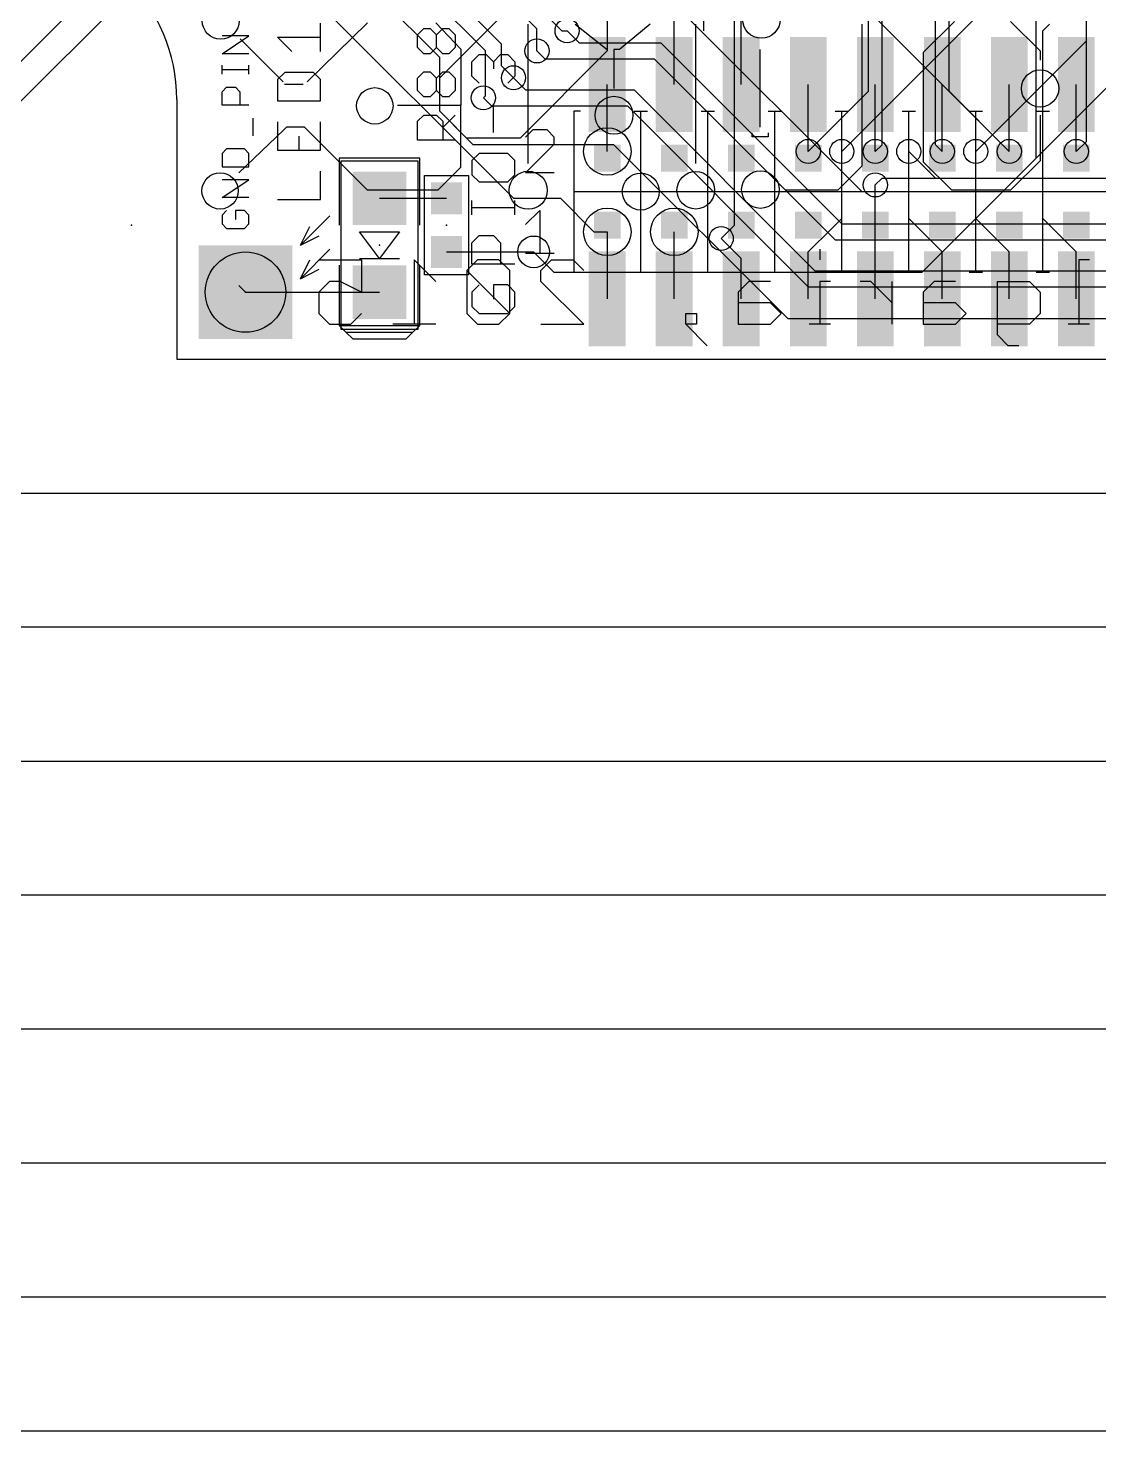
# Model space of a CAD drawing. Extents: x -61 to 136, y 23 to 123.
# Drawn here: x 53.79 to 74.09, y 22.99 to 49.58 of the extents above; entities that cross this region are included whole.
import ezdxf

# ---------------------------------------------------------------- set-up
doc = ezdxf.new("R2010")
doc.units = 0
for name, color, linetype in [('1', 14, 'CONTINUOUS'), ('13', 94, 'CONTINUOUS'), ('14', 94, 'CONTINUOUS'), ('15', 54, 'CONTINUOUS'), ('16', 134, 'CONTINUOUS'), ('17', 94, 'CONTINUOUS'), ('18', 94, 'CONTINUOUS'), ('2', 251, 'CONTINUOUS'), ('20', 251, 'CONTINUOUS'), ('21', 251, 'CONTINUOUS'), ('23', 251, 'CONTINUOUS'), ('24', 54, 'CONTINUOUS'), ('25', 251, 'CONTINUOUS'), ('26', 54, 'CONTINUOUS'), ('3', 214, 'CONTINUOUS'), ('39', 14, 'CONTINUOUS'), ('4', 214, 'CONTINUOUS')]:
    doc.layers.add(name, color=color, linetype=linetype)

# ---------------------------------------------------------------- blocks, each defined once
blk = doc.blocks.new('SQUAREP')
blk.add_solid([(-0.5, -0.5), (0.5, -0.5), (-0.5, 0.5), (0.5, 0.5)])
blk = doc.blocks.new('ROUNDP')
blk.add_circle((0, 0), 0.5)
blk = doc.blocks.new('RECT')
blk.add_solid([(-0.5, -0.5), (0.5, -0.5), (-0.5, 0.5), (0.5, 0.5)])
blk = doc.blocks.new('ROUNDV')
blk.add_circle((0, 0), 0.5)

msp = doc.modelspace()

# ---------------------------------------------------------------- linework, layer by layer
at = {"layer": '1'}
for p, q in [((66.04, 49.403), (66.04, 52.07)), ((67.31, 49.403), (67.31, 52.07)), ((73.025, 49.53), (73.152, 49.657)), ((73.025, 45.974), (73.025, 49.53)), ((66.04, 48.514), (66.04, 49.403)), ((67.31, 48.514), (67.31, 49.403)), ((64.77, 47.244), (64.77, 48.514)), ((68.58, 47.244), (68.58, 48.514)), ((69.85, 47.244), (69.85, 48.514)), ((71.12, 47.244), (71.12, 48.514)), ((72.39, 47.244), (72.39, 48.514)), ((73.66, 47.244), (73.66, 48.514)), ((69.215, 45.974), (69.215, 47.244)), ((70.485, 45.974), (70.485, 47.244)), ((71.755, 45.974), (71.755, 47.244)), ((69.85, 45.7835), (69.85, 46.609)), ((60.452, 46.355), (61.722, 46.355)), ((68.58, 45.339), (69.0245, 45.7835)), ((69.0245, 45.7835), (69.215, 45.974)), ((69.85, 44.45), (69.85, 45.7835)), ((70.6755, 45.7835), (70.485, 45.974)), ((71.12, 45.339), (70.6755, 45.7835)), ((71.9455, 45.7835), (71.755, 45.974)), ((72.39, 45.339), (71.9455, 45.7835)), ((73.2155, 45.7835), (73.025, 45.974)), ((73.66, 45.339), (73.2155, 45.7835)), ((64.77, 45.72), (64.77, 44.45)), ((66.04, 44.45), (66.04, 45.72)), ((67.31, 45.212), (66.929, 45.593)), ((61.722, 45.339), (63.373, 45.339)), ((68.58, 44.45), (68.58, 45.339)), ((71.12, 44.45), (71.12, 45.339)), ((72.39, 44.45), (72.39, 45.339)), ((73.66, 44.45), (73.66, 45.339)), ((67.31, 44.45), (67.31, 45.212)), ((57.912, 44.577), (57.785, 44.704)), ((57.912, 44.577), (60.452, 44.577)), ((29.21, 40.767), (94.488, 40.767))]:
    msp.add_line(p, q, dxfattribs=at)
at = {"layer": '13'}
msp.add_line((19.05, 30.607), (94.488, 30.607), dxfattribs=at)
at = {"layer": '14'}
for p, q in [((52.959, 48.26), (58.547, 53.848)), ((67.183, 45.847), (67.183, 53.594)), ((69.723, 48.387), (69.723, 53.467)), ((69.977, 47.371), (69.977, 53.594)), ((70.993, 47.371), (70.993, 52.959)), ((71.247, 48.387), (71.247, 53.086)), ((58.293, 52.832), (53.467, 48.006)), ((63.4365, 49.5681), (60.8076, 52.197)), ((61.1124, 52.324), (63.9064, 49.53)), ((62.4586, 49.149), (59.9186, 51.689)), ((62.7634, 49.276), (60.2234, 51.816)), ((57.785, 51.562), (62.992, 46.355)), ((61.595, 49.022), (59.182, 51.435)), ((72.898, 47.117), (72.898, 51.181)), ((64.77, 49.911), (64.77, 49.149)), ((63.4365, 49.149), (63.4365, 49.5681)), ((63.9064, 49.53), (64.008, 49.53)), ((62.7634, 48.8696), (62.7634, 49.276)), ((61.595, 48.006), (61.595, 49.022)), ((62.4586, 48.2981), (62.4586, 49.149)), ((64.77, 49.149), (63.119, 47.498)), ((62.992, 48.641), (62.7634, 48.8696)), ((62.4205, 48.26), (62.4586, 48.2981)), ((68.58, 47.244), (69.723, 48.387)), ((72.39, 47.244), (71.247, 48.387)), ((62.103, 47.498), (61.595, 48.006)), ((63.119, 47.498), (62.103, 47.498)), ((69.85, 47.244), (69.977, 47.371)), ((70.993, 47.371), (71.12, 47.244)), ((70.739, 44.958), (72.898, 47.117)), ((62.992, 46.355), (63.881, 46.355)), ((63.881, 46.355), (64.516, 45.72)), ((66.929, 45.593), (67.183, 45.847)), ((64.516, 45.72), (64.77, 45.72)), ((63.373, 45.339), (63.754, 44.958)), ((63.754, 44.958), (70.739, 44.958)), ((53.467, 28.067), (94.488, 28.067))]:
    msp.add_line(p, q, dxfattribs=at)
at = {"layer": '15'}
msp.add_line((13.97, 25.527), (94.488, 25.527), dxfattribs=at)
at = {"layer": '16'}
for p, q in [((68.961, 50.673), (72.39, 47.244)), ((70.485, 47.244), (70.993, 46.736)), ((70.993, 46.736), (76.327, 46.736)), ((11.43, 22.987), (94.488, 22.987))]:
    msp.add_line(p, q, dxfattribs=at)
at = {"layer": '2'}
msp.add_line((94.488, 38.227), (26.67, 38.227), dxfattribs=at)
at = {"layer": '20'}
for p, q in [((56.61, 48.227), (56.61, 43.307)), ((56.61, 43.307), (90.85, 43.307))]:
    msp.add_line(p, q, dxfattribs=at)
msp.add_circle((65.405, 46.482), 0.35, dxfattribs=at)
msp.add_arc((53.41, 48.227), 3.2, 0, 90, dxfattribs=at)
at = {"layer": '21'}
for p, q in [((64.262, 48.006), (64.135, 48.006)), ((64.135, 48.006), (64.135, 46.482)), ((65.278, 48.006), (65.405, 48.006)), ((65.405, 48.006), (65.532, 48.006)), ((65.405, 46.482), (65.405, 48.006)), ((66.548, 48.006), (66.675, 48.006)), ((66.675, 48.006), (66.802, 48.006)), ((66.675, 46.482), (66.675, 48.006)), ((67.818, 48.006), (67.945, 48.006)), ((67.945, 48.006), (68.072, 48.006)), ((67.945, 46.482), (67.945, 48.006)), ((69.088, 48.006), (69.215, 48.006)), ((69.215, 48.006), (69.342, 48.006)), ((69.215, 46.482), (69.215, 48.006)), ((70.358, 48.006), (70.485, 48.006)), ((70.485, 48.006), (70.612, 48.006)), ((70.485, 46.482), (70.485, 48.006)), ((71.628, 48.006), (71.755, 48.006)), ((71.755, 48.006), (71.882, 48.006)), ((71.755, 46.482), (71.755, 48.006)), ((72.898, 48.006), (73.025, 48.006)), ((73.025, 48.006), (73.152, 48.006)), ((73.025, 46.482), (73.025, 48.006)), ((63.3562, 47.6511), (63.2206, 47.5155)), ((63.6273, 47.6511), (63.3562, 47.6511)), ((63.7629, 47.5155), (63.6273, 47.6511)), ((63.2206, 46.8376), (63.7629, 47.3799)), ((63.7629, 47.3799), (63.7629, 47.5155)), ((61.214, 47.117), (59.69, 47.117)), ((59.69, 47.117), (59.69, 45.847)), ((61.214, 45.847), (61.214, 47.117)), ((63.7629, 46.8376), (63.2206, 46.8376)), ((64.135, 46.482), (64.135, 44.958)), ((64.135, 46.482), (65.405, 46.482)), ((65.405, 46.482), (66.675, 46.482)), ((65.405, 44.958), (65.405, 46.482)), ((66.675, 46.482), (67.945, 46.482)), ((66.675, 44.958), (66.675, 46.482)), ((67.945, 46.482), (69.215, 46.482)), ((67.945, 44.958), (67.945, 46.482)), ((69.215, 46.482), (70.485, 46.482)), ((69.215, 44.958), (69.215, 46.482)), ((70.485, 46.482), (71.755, 46.482)), ((70.485, 44.958), (70.485, 46.482)), ((71.755, 46.482), (73.025, 46.482)), ((71.755, 44.958), (71.755, 46.482)), ((73.025, 46.482), (74.295, 46.482)), ((73.025, 44.958), (73.025, 46.482)), ((58.9534, 45.466), (59.5122, 46.0248)), ((63.2206, 45.8559), (63.4918, 46.1271)), ((63.4918, 46.1271), (63.4918, 45.3136)), ((58.9534, 45.466), (59.1312, 45.8216)), ((58.9534, 45.466), (59.309, 45.6438)), ((60.452, 45.212), (60.071, 45.72)), ((60.071, 45.72), (60.833, 45.72)), ((60.833, 45.72), (60.452, 45.212)), ((58.9534, 44.831), (59.5122, 45.3898)), ((63.2206, 45.3136), (63.7629, 45.3136)), ((58.9534, 44.831), (59.1312, 45.1866)), ((58.9534, 44.831), (59.309, 45.0088)), ((59.69, 45.085), (59.69, 43.942)), ((60.071, 45.212), (60.452, 45.212)), ((60.452, 45.212), (60.833, 45.212)), ((61.214, 43.942), (61.214, 45.085)), ((64.135, 44.958), (64.262, 44.958)), ((65.278, 44.958), (65.405, 44.958)), ((65.405, 44.958), (65.532, 44.958)), ((66.548, 44.958), (66.675, 44.958)), ((66.675, 44.958), (66.802, 44.958)), ((67.818, 44.958), (67.945, 44.958)), ((67.945, 44.958), (68.072, 44.958)), ((69.088, 44.958), (69.215, 44.958)), ((69.215, 44.958), (69.342, 44.958)), ((70.358, 44.958), (70.485, 44.958)), ((70.485, 44.958), (70.612, 44.958)), ((71.628, 44.958), (71.755, 44.958)), ((71.755, 44.958), (71.882, 44.958)), ((72.898, 44.958), (73.025, 44.958)), ((73.025, 44.958), (73.152, 44.958)), ((59.69, 43.942), (59.817, 43.815)), ((59.69, 43.942), (61.214, 43.942)), ((61.087, 43.815), (61.214, 43.942)), ((59.817, 43.815), (61.087, 43.815)), ((59.817, 43.815), (59.944, 43.688)), ((59.944, 43.688), (60.96, 43.688)), ((60.96, 43.688), (61.087, 43.815))]:
    msp.add_line(p, q, dxfattribs=at)
at = {"layer": '23'}
for p in [(61.722, 45.847), (60.452, 45.466), (57.912, 44.577)]:
    msp.add_point(p, dxfattribs=at)
at = {"layer": '24'}
msp.add_point((55.753, 45.847), dxfattribs=at)
at = {"layer": '25'}
for p, q in [((59.3344, 49.1362), (59.3344, 49.6785)), ((61.1753, 49.453), (61.2939, 49.5716)), ((61.2939, 49.5716), (61.4126, 49.5716)), ((61.4126, 49.5716), (61.5312, 49.453)), ((61.5312, 49.453), (61.6498, 49.5716)), ((61.6498, 49.5716), (61.7685, 49.5716)), ((61.7685, 49.5716), (61.8871, 49.453)), ((57.4671, 49.0968), (57.9755, 49.4357)), ((57.9755, 49.4357), (57.4671, 49.4357)), ((58.7921, 49.1362), (58.5209, 49.4073)), ((58.5209, 49.4073), (59.3344, 49.4073)), ((61.1753, 49.2157), (61.1753, 49.453)), ((61.2939, 49.0971), (61.1753, 49.2157)), ((61.5312, 49.2157), (61.4126, 49.0971)), ((61.5312, 49.2157), (61.5312, 49.453)), ((61.6498, 49.0971), (61.5312, 49.2157)), ((61.8871, 49.2157), (61.7685, 49.0971)), ((61.8871, 49.453), (61.8871, 49.2157)), ((57.9755, 49.0968), (57.4671, 49.0968)), ((61.4126, 49.0971), (61.2939, 49.0971)), ((61.7685, 49.0971), (61.6498, 49.0971)), ((62.2039, 48.9431), (62.3395, 49.0787)), ((62.2039, 48.6719), (62.2039, 48.9431)), ((62.3395, 49.0787), (62.4751, 49.0787)), ((62.4751, 49.0787), (62.6107, 48.9431)), ((62.6107, 48.9431), (62.7462, 49.0787)), ((62.6107, 48.9431), (62.6107, 48.8075)), ((62.7462, 49.0787), (62.8818, 49.0787)), ((62.8818, 49.0787), (63.0174, 48.9431)), ((63.0174, 48.9431), (63.0174, 48.6719)), ((57.4671, 48.707), (57.4671, 48.8765)), ((57.9755, 48.7917), (57.4671, 48.7917)), ((57.9755, 48.707), (57.9755, 48.8765)), ((58.6565, 48.743), (58.5209, 48.6074)), ((59.1988, 48.743), (58.6565, 48.743)), ((59.3344, 48.6074), (59.1988, 48.743)), ((61.1753, 48.6344), (61.2939, 48.753)), ((61.2939, 48.753), (61.4126, 48.753)), ((61.4126, 48.753), (61.5312, 48.6344)), ((61.5312, 48.6344), (61.6498, 48.753)), ((61.6498, 48.753), (61.7685, 48.753)), ((61.7685, 48.753), (61.8871, 48.6344)), ((62.3395, 48.5364), (62.2039, 48.6719)), ((63.0174, 48.6719), (62.8818, 48.5364)), ((57.4671, 48.3765), (57.5518, 48.4612)), ((57.5518, 48.4612), (57.7213, 48.4612)), ((57.7213, 48.4612), (57.806, 48.3765)), ((58.5209, 48.6074), (58.5209, 48.2006)), ((59.3344, 48.2006), (59.3344, 48.6074)), ((61.1753, 48.3971), (61.1753, 48.6344)), ((61.5312, 48.3971), (61.5312, 48.6344)), ((61.8871, 48.6344), (61.8871, 48.3971)), ((57.4671, 48.1223), (57.4671, 48.3765)), ((57.806, 48.3765), (57.806, 48.1223)), ((58.5209, 48.2006), (59.3344, 48.2006)), ((61.2939, 48.2785), (61.1753, 48.3971)), ((61.4126, 48.2785), (61.2939, 48.2785)), ((61.5312, 48.3971), (61.4126, 48.2785)), ((61.6498, 48.2785), (61.5312, 48.3971)), ((61.7685, 48.2785), (61.6498, 48.2785)), ((61.8871, 48.3971), (61.7685, 48.2785)), ((62.6107, 47.6008), (62.6107, 48.1432)), ((57.9755, 48.1223), (57.4671, 48.1223)), ((58.0602, 47.5376), (58.0602, 47.8765)), ((61.1753, 47.8158), (61.2939, 47.9344)), ((61.2939, 47.9344), (61.5312, 47.9344)), ((61.5312, 47.9344), (61.6498, 47.8158)), ((61.6498, 47.6972), (61.8871, 47.9344)), ((58.5209, 47.8074), (58.5209, 47.2651)), ((59.3344, 47.2651), (59.3344, 47.8074)), ((61.1753, 47.4599), (61.1753, 47.8158)), ((61.6498, 47.8158), (61.6498, 47.4599)), ((58.9277, 47.2651), (58.9277, 47.5363)), ((61.8871, 47.4599), (61.1753, 47.4599)), ((57.5518, 47.2919), (57.4671, 47.2071)), ((57.4671, 47.2071), (57.4671, 46.9529)), ((57.8908, 47.2919), (57.5518, 47.2919)), ((57.9755, 47.2071), (57.8908, 47.2919)), ((57.9755, 46.9529), (57.9755, 47.2071)), ((58.5209, 47.2651), (59.3344, 47.2651)), ((62.3395, 47.2076), (62.2039, 47.0721)), ((62.8818, 47.2076), (62.3395, 47.2076)), ((63.0174, 47.0721), (62.8818, 47.2076)), ((57.4671, 46.9529), (57.9755, 46.9529)), ((59.3344, 46.3296), (59.3344, 46.8719)), ((62.2039, 47.0721), (62.2039, 46.8009)), ((63.0174, 46.8009), (63.0174, 47.0721)), ((57.4671, 46.3682), (57.9755, 46.7072)), ((57.9755, 46.7072), (57.4671, 46.7072)), ((62.2039, 46.8009), (62.3395, 46.6653)), ((62.3395, 46.6653), (62.8818, 46.6653)), ((62.8818, 46.6653), (63.0174, 46.8009)), ((57.9755, 46.3682), (57.4671, 46.3682)), ((58.5209, 46.3296), (59.3344, 46.3296)), ((62.2039, 46.0416), (62.2039, 46.3128)), ((63.0174, 46.0416), (63.0174, 46.3128)), ((57.5518, 46.1225), (57.4671, 46.0377)), ((57.4671, 46.0377), (57.4671, 45.8682)), ((57.8908, 46.1225), (57.7213, 46.1225)), ((57.7213, 46.1225), (57.7213, 45.953)), ((57.9755, 46.0377), (57.8908, 46.1225)), ((57.9755, 45.8682), (57.9755, 46.0377)), ((63.0174, 46.1772), (62.2039, 46.1772)), ((57.4671, 45.8682), (57.5518, 45.7835)), ((57.5518, 45.7835), (57.8908, 45.7835)), ((57.8908, 45.7835), (57.9755, 45.8682)), ((62.2039, 45.5129), (62.3395, 45.6484)), ((62.2039, 45.1061), (62.2039, 45.5129)), ((62.3395, 45.6484), (62.6107, 45.6484)), ((62.6107, 45.6484), (62.7462, 45.5129)), ((62.7462, 45.5129), (62.7462, 45.1061)), ((63.0174, 45.1061), (62.2039, 45.1061)), ((62.3395, 44.7129), (62.2039, 44.5773)), ((62.8818, 44.7129), (62.6107, 44.7129)), ((62.6107, 44.7129), (62.6107, 44.4418)), ((63.0174, 44.5773), (62.8818, 44.7129)), ((62.2039, 44.5773), (62.2039, 44.3062)), ((63.0174, 44.3062), (63.0174, 44.5773)), ((62.2039, 44.3062), (62.3395, 44.1706)), ((62.3395, 44.1706), (62.8818, 44.1706)), ((62.8818, 44.1706), (63.0174, 44.3062))]:
    msp.add_line(p, q, dxfattribs=at)
at = {"layer": '26'}
for p, q in [((66.5988, 49.53), (66.5988, 49.8094)), ((60.2234, 49.6824), (59.0804, 48.5648)), ((62.0014, 49.1744), (61.5188, 49.6824)), ((63.2714, 47.0154), (63.2714, 49.657)), ((64.1604, 49.657), (64.77, 49.1744)), ((65.5828, 49.657), (64.9986, 49.1744)), ((66.4464, 47.0154), (66.4464, 49.657)), ((69.596, 49.657), (69.596, 46.9646)), ((70.7644, 49.1236), (71.3486, 49.7078)), ((72.4154, 49.7078), (72.9742, 49.149)), ((57.8104, 49.3776), (58.6232, 48.5648)), ((62.0014, 48.1203), (62.0014, 49.1744)), ((64.9986, 49.1744), (64.897, 49.1744)), ((64.897, 49.1744), (64.897, 48.4378)), ((67.6656, 47.7012), (67.6656, 49.1744)), ((70.7644, 47.0408), (70.7644, 49.1236)), ((72.9742, 49.149), (72.9742, 48.9712)), ((59.0042, 48.514), (58.6486, 48.514)), ((60.7949, 48.1203), (62.0014, 48.1203)), ((61.9887, 48.133), (61.9887, 46.9392)), ((72.9742, 47.9298), (72.9742, 47.0662)), ((58.6359, 47.6504), (57.785, 46.8376)), ((58.6867, 47.7012), (58.6359, 47.6504)), ((59.0296, 47.7012), (58.6867, 47.7012)), ((59.0804, 47.6504), (59.0296, 47.7012)), ((60.2234, 46.5074), (59.0804, 47.6504)), ((67.5132, 47.5234), (67.5132, 47.5996)), ((67.818, 47.5234), (67.5132, 47.5234)), ((67.818, 47.5996), (67.818, 47.5234)), ((61.9887, 46.9392), (61.5569, 46.5074)), ((69.596, 46.9646), (69.1388, 46.5074)), ((71.2978, 46.5074), (70.7644, 47.0408)), ((72.9742, 47.0662), (72.4154, 46.5074)), ((61.5569, 46.5074), (60.2234, 46.5074)), ((69.1388, 46.5074), (68.1482, 46.5074)), ((72.4154, 46.5074), (71.2978, 46.5074)), ((68.7977, 45.391), (68.7977, 45.1876)), ((59.3002, 45.1876), (60.1137, 45.1876)), ((60.1137, 45.1876), (60.1137, 44.5775)), ((61.517, 44.7809), (61.1102, 45.1876)), ((61.1102, 45.1876), (61.1102, 43.9674)), ((62.3101, 45.1876), (62.1067, 44.9843)), ((62.1067, 44.9843), (62.1067, 44.1708)), ((62.9202, 44.1708), (62.1067, 44.9843)), ((62.7169, 45.1876), (62.3101, 45.1876)), ((62.9202, 44.9843), (62.7169, 45.1876)), ((62.9202, 44.1708), (62.9202, 44.9843)), ((63.51, 44.9843), (63.7134, 45.1876)), ((63.51, 44.7809), (63.51, 44.9843)), ((63.7134, 45.1876), (64.1201, 45.1876)), ((64.1201, 45.1876), (64.3235, 44.9843)), ((73.9126, 45.1876), (73.7092, 45.1876)), ((73.7092, 45.1876), (73.7092, 43.9674)), ((59.5036, 44.7809), (59.3002, 44.5775)), ((59.7069, 44.7809), (59.5036, 44.7809)), ((60.1137, 44.5775), (59.7069, 44.7809)), ((64.3235, 43.9674), (63.51, 44.7809)), ((67.4555, 44.7809), (67.2521, 44.5775)), ((67.8622, 44.7809), (67.4555, 44.7809)), ((69.0011, 44.7809), (68.7977, 44.7809)), ((68.7977, 44.7809), (68.7977, 43.9674)), ((69.7638, 44.7809), (69.5604, 44.7809)), ((70.1705, 44.3741), (69.7638, 44.7809)), ((70.1705, 43.9674), (70.1705, 44.7809)), ((70.9637, 44.7809), (70.7603, 44.5775)), ((71.3704, 44.7809), (70.9637, 44.7809)), ((72.1636, 43.764), (72.1636, 44.7809)), ((72.1636, 44.7809), (72.7737, 44.7809)), ((72.7737, 44.7809), (72.9771, 44.5775)), ((59.3002, 44.5775), (59.3002, 44.1708)), ((67.2521, 44.5775), (67.2521, 43.9674)), ((70.7603, 44.5775), (70.7603, 43.9674)), ((72.9771, 44.5775), (72.9771, 44.1708)), ((59.3002, 44.1708), (59.5036, 43.9674)), ((59.9103, 43.9674), (60.1137, 44.1708)), ((62.1067, 44.1708), (62.3101, 43.9674)), ((62.7169, 43.9674), (62.9202, 44.1708)), ((66.2556, 43.9674), (66.2556, 44.1708)), ((66.2556, 44.1708), (66.4589, 44.1708)), ((66.4589, 44.1708), (66.4589, 43.9674)), ((67.8622, 44.3741), (67.2521, 44.3741)), ((68.0656, 44.1708), (67.8622, 44.3741)), ((67.8622, 43.9674), (68.0656, 44.1708)), ((71.3704, 44.3741), (70.7603, 44.3741)), ((71.5738, 44.1708), (71.3704, 44.3741)), ((71.3704, 43.9674), (71.5738, 44.1708)), ((72.9771, 44.1708), (72.7737, 43.9674)), ((59.5036, 43.9674), (59.9103, 43.9674)), ((61.517, 43.9674), (60.7035, 43.9674)), ((62.3101, 43.9674), (62.7169, 43.9674)), ((63.51, 43.9674), (64.3235, 43.9674)), ((66.6623, 43.5607), (66.2556, 43.9674)), ((66.4589, 43.9674), (66.2556, 43.9674)), ((67.2521, 43.9674), (67.8622, 43.9674)), ((69.0011, 43.9674), (68.5944, 43.9674)), ((70.7603, 43.9674), (71.3704, 43.9674)), ((72.7737, 43.9674), (72.1636, 43.9674)), ((73.9126, 43.9674), (73.5058, 43.9674)), ((72.3669, 43.5607), (72.1636, 43.764)), ((72.5703, 43.5607), (72.3669, 43.5607))]:
    msp.add_line(p, q, dxfattribs=at)
for centre, radius in [((57.4421, 49.7205), 0.3494), ((67.691, 49.7459), 0.3556), ((72.9742, 48.4378), 0.3528), ((60.3631, 48.1076), 0.3454), ((64.897, 47.9298), 0.3592), ((57.4294, 46.4947), 0.3431), ((63.2714, 46.5074), 0.361), ((66.4464, 46.5074), 0.3556), ((67.6719, 46.5201), 0.3556)]:
    msp.add_circle(centre, radius, dxfattribs=at)
at = {"layer": '3'}
for p, q in [((73.8505, 49.3395), (73.8505, 52.197)), ((69.215, 47.244), (72.5805, 50.6095)), ((61.595, 48.641), (63.373, 50.419)), ((66.167, 49.911), (69.596, 46.482)), ((64.008, 49.53), (64.2366, 49.3014)), ((64.2366, 49.3014), (65.786, 49.3014)), ((65.786, 49.3014), (69.215, 45.8724)), ((71.755, 47.244), (73.8505, 49.3395)), ((63.4365, 49.149), (63.5889, 48.9966)), ((63.5889, 48.9966), (65.659, 48.9966)), ((65.659, 48.9966), (69.088, 45.5676)), ((72.517, 46.736), (74.8665, 49.0855)), ((61.595, 48.006), (61.595, 48.641)), ((62.992, 48.641), (63.2206, 48.4124)), ((63.2206, 48.4124), (65.278, 48.4124)), ((65.278, 48.4124), (68.707, 44.9834)), ((62.5729, 48.1076), (62.4205, 48.26)), ((62.23, 47.371), (61.595, 48.006)), ((62.5729, 48.1076), (65.151, 48.1076)), ((65.151, 48.1076), (68.58, 44.6786)), ((64.897, 47.371), (62.23, 47.371)), ((68.199, 44.069), (64.897, 47.371)), ((69.85, 46.609), (69.977, 46.736)), ((69.977, 46.736), (72.517, 46.736)), ((69.596, 46.482), (82.7532, 46.482)), ((69.215, 45.8724), (83.185, 45.8724)), ((69.088, 45.5676), (83.312, 45.5676)), ((68.707, 44.9834), (83.693, 44.9834)), ((68.58, 44.6786), (83.82, 44.6786)), ((84.201, 44.069), (68.199, 44.069)), ((24.13, 35.687), (91.948, 35.687))]:
    msp.add_line(p, q, dxfattribs=at)
at = {"layer": '39'}
for p, q in [((59.723, 43.866), (59.723, 47.066)), ((59.723, 47.066), (61.181, 47.066)), ((61.181, 47.066), (61.181, 43.866)), ((61.3029, 44.9072), (61.3029, 46.7868)), ((61.3029, 46.7868), (62.1411, 46.7868)), ((62.1411, 46.7868), (62.1411, 44.9072)), ((62.1411, 44.9072), (61.3029, 44.9072)), ((61.181, 43.866), (59.723, 43.866))]:
    msp.add_line(p, q, dxfattribs=at)
at = {"layer": '4'}
for p, q in [((73.8505, 47.4345), (73.8505, 58.293)), ((73.66, 47.244), (73.8505, 47.4345)), ((94.488, 33.147), (21.59, 33.147))]:
    msp.add_line(p, q, dxfattribs=at)

# ---------------------------------------------------------------- block references
at = {"layer": '1'}
for p, xscale, yscale, rotation in [((64.77, 48.514), 1.8, 0.7, 270), ((66.04, 48.514), 1.8, 0.7, 270), ((67.31, 48.514), 1.8, 0.7, 270), ((68.58, 48.514), 1.8, 0.7, 270), ((69.85, 48.514), 1.8, 0.7, 270), ((71.12, 48.514), 1.8, 0.7, 270), ((72.39, 48.514), 1.8, 0.7, 90), ((73.66, 48.514), 1.8, 0.7, 90), ((60.452, 46.355), 1.016, 1.016, 90), ((61.722, 46.355), 0.6096, 0.5842, 90), ((61.722, 45.339), 0.6096, 0.5842, 90), ((64.77, 44.45), 1.8, 0.7, 270), ((66.04, 44.45), 1.8, 0.7, 270), ((67.31, 44.45), 1.8, 0.7, 270), ((68.58, 44.45), 1.8, 0.7, 270), ((69.85, 44.45), 1.8, 0.7, 270), ((71.12, 44.45), 1.8, 0.7, 270), ((72.39, 44.45), 1.8, 0.7, 90), ((73.66, 44.45), 1.8, 0.7, 90), ((60.452, 44.577), 1.016, 1.016, 90)]:
    msp.add_blockref('RECT', p, dxfattribs=dict(at, xscale=xscale, yscale=yscale, rotation=rotation))
at = {"layer": '17'}
for name, xscale, yscale in [('SQUAREP', 1.778, 1.778), ('SQUAREP', 1.778, 1.778), ('ROUNDP', 1.524, 1.524), ('ROUNDP', 1.524, 1.524), ('ROUNDP', 1.524, 1.524), ('ROUNDP', 1.524, 1.524), ('ROUNDP', 1.524, 1.524), ('ROUNDP', 1.524, 1.524)]:
    msp.add_blockref(name, (57.912, 44.577), dxfattribs=dict(at, xscale=xscale, yscale=yscale))
at = {"layer": '18'}
for p, xscale, yscale in [((64.008, 49.53), 0.4572, 0.4572), ((64.008, 49.53), 0.4572, 0.4572), ((64.008, 49.53), 0.4572, 0.4572), ((64.008, 49.53), 0.4572, 0.4572), ((64.008, 49.53), 0.4572, 0.4572), ((64.008, 49.53), 0.4572, 0.4572), ((64.008, 49.53), 0.4572, 0.4572), ((64.008, 49.53), 0.4572, 0.4572), ((63.4365, 49.149), 0.4572, 0.4572), ((63.4365, 49.149), 0.4572, 0.4572), ((63.4365, 49.149), 0.4572, 0.4572), ((63.4365, 49.149), 0.4572, 0.4572), ((63.4365, 49.149), 0.4572, 0.4572), ((63.4365, 49.149), 0.4572, 0.4572), ((63.4365, 49.149), 0.4572, 0.4572), ((63.4365, 49.149), 0.4572, 0.4572), ((62.992, 48.641), 0.4572, 0.4572), ((62.992, 48.641), 0.4572, 0.4572), ((62.992, 48.641), 0.4572, 0.4572), ((62.992, 48.641), 0.4572, 0.4572), ((62.992, 48.641), 0.4572, 0.4572), ((62.992, 48.641), 0.4572, 0.4572), ((62.992, 48.641), 0.4572, 0.4572), ((62.992, 48.641), 0.4572, 0.4572), ((62.4205, 48.26), 0.4572, 0.4572), ((62.4205, 48.26), 0.4572, 0.4572), ((62.4205, 48.26), 0.4572, 0.4572), ((62.4205, 48.26), 0.4572, 0.4572), ((62.4205, 48.26), 0.4572, 0.4572), ((62.4205, 48.26), 0.4572, 0.4572), ((62.4205, 48.26), 0.4572, 0.4572), ((62.4205, 48.26), 0.4572, 0.4572), ((64.77, 47.244), 0.9, 0.9), ((64.77, 47.244), 0.9, 0.9), ((64.77, 47.244), 0.9, 0.9), ((64.77, 47.244), 0.9, 0.9), ((64.77, 47.244), 0.9, 0.9), ((64.77, 47.244), 0.9, 0.9), ((64.77, 47.244), 0.9, 0.9), ((64.77, 47.244), 0.9, 0.9), ((68.58, 47.244), 0.4572, 0.4572), ((68.58, 47.244), 0.4572, 0.4572), ((68.58, 47.244), 0.4572, 0.4572), ((68.58, 47.244), 0.4572, 0.4572), ((68.58, 47.244), 0.4572, 0.4572), ((68.58, 47.244), 0.4572, 0.4572), ((68.58, 47.244), 0.4572, 0.4572), ((68.58, 47.244), 0.4572, 0.4572), ((69.215, 47.244), 0.4572, 0.4572), ((69.215, 47.244), 0.4572, 0.4572), ((69.215, 47.244), 0.4572, 0.4572), ((69.215, 47.244), 0.4572, 0.4572), ((69.215, 47.244), 0.4572, 0.4572), ((69.215, 47.244), 0.4572, 0.4572), ((69.215, 47.244), 0.4572, 0.4572), ((69.215, 47.244), 0.4572, 0.4572), ((69.85, 47.244), 0.4572, 0.4572), ((69.85, 47.244), 0.4572, 0.4572), ((69.85, 47.244), 0.4572, 0.4572), ((69.85, 47.244), 0.4572, 0.4572), ((69.85, 47.244), 0.4572, 0.4572), ((69.85, 47.244), 0.4572, 0.4572), ((69.85, 47.244), 0.4572, 0.4572), ((69.85, 47.244), 0.4572, 0.4572), ((70.485, 47.244), 0.4572, 0.4572), ((70.485, 47.244), 0.4572, 0.4572), ((70.485, 47.244), 0.4572, 0.4572), ((70.485, 47.244), 0.4572, 0.4572), ((70.485, 47.244), 0.4572, 0.4572), ((70.485, 47.244), 0.4572, 0.4572), ((70.485, 47.244), 0.4572, 0.4572), ((70.485, 47.244), 0.4572, 0.4572), ((71.12, 47.244), 0.4572, 0.4572), ((71.12, 47.244), 0.4572, 0.4572), ((71.12, 47.244), 0.4572, 0.4572), ((71.12, 47.244), 0.4572, 0.4572), ((71.12, 47.244), 0.4572, 0.4572), ((71.12, 47.244), 0.4572, 0.4572), ((71.12, 47.244), 0.4572, 0.4572), ((71.12, 47.244), 0.4572, 0.4572), ((71.755, 47.244), 0.4572, 0.4572), ((71.755, 47.244), 0.4572, 0.4572), ((71.755, 47.244), 0.4572, 0.4572), ((71.755, 47.244), 0.4572, 0.4572), ((71.755, 47.244), 0.4572, 0.4572), ((71.755, 47.244), 0.4572, 0.4572), ((71.755, 47.244), 0.4572, 0.4572), ((71.755, 47.244), 0.4572, 0.4572), ((72.39, 47.244), 0.4572, 0.4572), ((72.39, 47.244), 0.4572, 0.4572), ((72.39, 47.244), 0.4572, 0.4572), ((72.39, 47.244), 0.4572, 0.4572), ((72.39, 47.244), 0.4572, 0.4572), ((72.39, 47.244), 0.4572, 0.4572), ((72.39, 47.244), 0.4572, 0.4572), ((72.39, 47.244), 0.4572, 0.4572), ((73.66, 47.244), 0.4572, 0.4572), ((73.66, 47.244), 0.4572, 0.4572), ((73.66, 47.244), 0.4572, 0.4572), ((73.66, 47.244), 0.4572, 0.4572), ((73.66, 47.244), 0.4572, 0.4572), ((73.66, 47.244), 0.4572, 0.4572), ((73.66, 47.244), 0.4572, 0.4572), ((73.66, 47.244), 0.4572, 0.4572), ((69.85, 46.609), 0.4572, 0.4572), ((69.85, 46.609), 0.4572, 0.4572), ((69.85, 46.609), 0.4572, 0.4572), ((69.85, 46.609), 0.4572, 0.4572), ((69.85, 46.609), 0.4572, 0.4572), ((69.85, 46.609), 0.4572, 0.4572), ((69.85, 46.609), 0.4572, 0.4572), ((69.85, 46.609), 0.4572, 0.4572), ((64.77, 45.72), 0.9, 0.9), ((64.77, 45.72), 0.9, 0.9), ((64.77, 45.72), 0.9, 0.9), ((64.77, 45.72), 0.9, 0.9), ((64.77, 45.72), 0.9, 0.9), ((64.77, 45.72), 0.9, 0.9), ((64.77, 45.72), 0.9, 0.9), ((64.77, 45.72), 0.9, 0.9), ((66.04, 45.72), 0.9, 0.9), ((66.04, 45.72), 0.9, 0.9), ((66.04, 45.72), 0.9, 0.9), ((66.04, 45.72), 0.9, 0.9), ((66.04, 45.72), 0.9, 0.9), ((66.04, 45.72), 0.9, 0.9), ((66.04, 45.72), 0.9, 0.9), ((66.04, 45.72), 0.9, 0.9), ((66.929, 45.593), 0.4572, 0.4572), ((66.929, 45.593), 0.4572, 0.4572), ((66.929, 45.593), 0.4572, 0.4572), ((66.929, 45.593), 0.4572, 0.4572), ((66.929, 45.593), 0.4572, 0.4572), ((66.929, 45.593), 0.4572, 0.4572), ((66.929, 45.593), 0.4572, 0.4572), ((66.929, 45.593), 0.4572, 0.4572), ((63.373, 45.339), 0.6032, 0.6032), ((63.373, 45.339), 0.6032, 0.6032), ((63.373, 45.339), 0.6032, 0.6032), ((63.373, 45.339), 0.6032, 0.6032), ((63.373, 45.339), 0.6032, 0.6032), ((63.373, 45.339), 0.6032, 0.6032), ((63.373, 45.339), 0.6032, 0.6032), ((63.373, 45.339), 0.6032, 0.6032)]:
    msp.add_blockref('ROUNDV', p, dxfattribs=dict(at, xscale=xscale, yscale=yscale))
at = {"layer": '21', "xscale": 0.508, "yscale": 0.508}
for p in [(64.77, 47.117), (66.04, 47.117), (67.31, 47.117), (68.58, 47.117), (69.85, 47.117), (71.12, 47.117), (72.39, 47.117), (73.66, 47.117), (64.77, 45.847), (66.04, 45.847), (67.31, 45.847), (68.58, 45.847), (69.85, 45.847), (71.12, 45.847), (72.39, 45.847), (73.66, 45.847)]:
    msp.add_blockref('RECT', p, dxfattribs=at)

doc.saveas('drawing.dxf')
